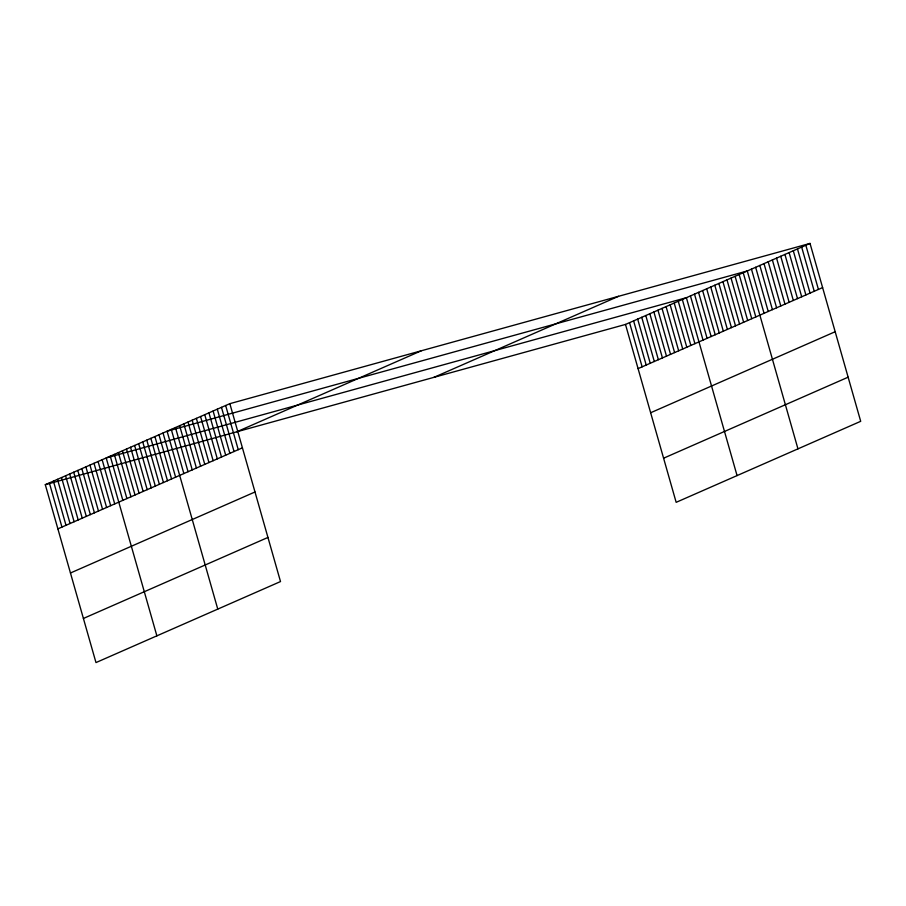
<?xml version="1.0" encoding="UTF-8"?>
<svg xmlns="http://www.w3.org/2000/svg" width="906" height="906" viewBox="0 0 906 906"><rect width="100%" height="100%" fill="white"/><g stroke="black" fill="none" stroke-linecap="round" stroke-linejoin="round"><path stroke-width="1.36" d="M229.841 403.668L280.509 581.561L95.979 662.58L45.3 484.687L229.841 403.668L810.021 243.42L860.7 421.313L676.159 502.332L625.491 324.439L810.021 243.42M236.76 431.8L421.301 350.781M57.882 528.866L242.423 447.847M434.019 377.315L618.56 296.296M70.453 573L254.994 491.981M638.073 368.617L822.614 287.598M83.409 618.458L267.95 537.439M650.644 412.751L835.185 331.721M663.588 458.21L848.129 377.19M45.3 484.687L625.491 324.439M805.842 245.254L818.424 289.433M801.663 247.089L814.245 291.268M797.473 248.924L810.066 293.114M793.294 250.758L805.876 294.948M789.115 252.593L801.697 296.783M784.924 254.427L797.518 298.618M780.745 256.273L793.328 300.452M776.555 258.108L789.149 302.287M772.376 259.943L784.97 304.133M768.197 261.777L780.779 305.968M764.007 263.612L776.601 307.802M759.828 265.447L772.422 309.637M755.649 267.293L768.231 311.471M751.459 269.127L764.052 313.306M797.96 448.866L747.28 270.962L167.089 431.211L217.768 609.115M743.226 272.74L755.808 316.93M739.16 274.529L751.754 318.708M735.106 276.307L747.688 320.498M731.04 278.085L743.633 322.276M726.986 279.875L739.568 324.065M722.92 281.653L735.513 325.843M718.866 283.442L731.448 327.621M714.8 285.22L727.393 329.41M710.746 286.998L723.328 331.188M706.68 288.788L719.273 332.966M702.626 290.566L715.208 334.756M698.56 292.355L711.153 336.534M694.506 294.133L707.088 338.323M690.44 295.911L703.033 340.101M737.065 475.593L686.386 297.7L106.195 457.949L156.874 635.853M682.32 299.478L694.913 343.668M678.266 301.268L690.848 345.446M674.2 303.046L686.793 347.236M670.146 304.824L682.728 349.014M666.08 306.613L678.673 350.792M662.026 308.391L674.608 352.581M657.96 310.18L670.553 354.359M653.905 311.958L666.488 356.149M649.84 313.736L662.433 357.927M645.785 315.526L658.368 359.705M641.731 317.304L654.313 361.494M637.665 319.082L650.248 363.272M633.611 320.871L646.193 365.05M629.545 322.649L642.128 366.839M225.651 405.503L238.244 449.682M221.472 407.338L234.054 451.528M217.293 409.172L229.875 453.362M213.103 411.007L225.696 455.197M208.924 412.842L221.506 457.032M204.745 414.688L217.327 458.866M200.554 416.522L213.148 460.701M196.376 418.357L208.958 462.547M192.197 420.191L204.779 464.382M188.006 422.026L200.6 466.216M183.827 423.861L196.409 468.051M179.648 425.707L192.231 469.886M175.458 427.541L188.052 471.72M171.279 429.376L183.861 473.566M163.035 432.989L175.617 477.179M158.98 434.778L171.562 478.968M154.915 436.556L167.497 480.746M150.86 438.345L163.442 482.524M146.795 440.123L159.377 484.314M142.74 441.901L155.322 486.092M138.675 443.691L151.268 487.87M134.62 445.469L147.202 489.659M130.555 447.258L143.148 491.437M126.5 449.036L139.082 493.226M122.435 450.814L135.028 495.004M118.38 452.604L130.962 496.782M114.315 454.382L126.908 498.572M110.26 456.171L122.842 500.35M102.14 459.727L114.722 503.917M98.075 461.516L110.668 505.695M94.02 463.294L106.602 507.485M89.954 465.072L102.548 509.263M85.9 466.862L98.482 511.052M81.834 468.64L94.428 512.83M77.78 470.429L90.362 514.608M73.714 472.207L86.308 516.397M69.66 473.985L82.242 518.175M65.594 475.775L78.188 519.953M61.54 477.553L74.122 521.743M57.474 479.342L70.068 523.521M53.42 481.12L66.002 525.31M49.354 482.898L61.948 527.088"/></g></svg>
